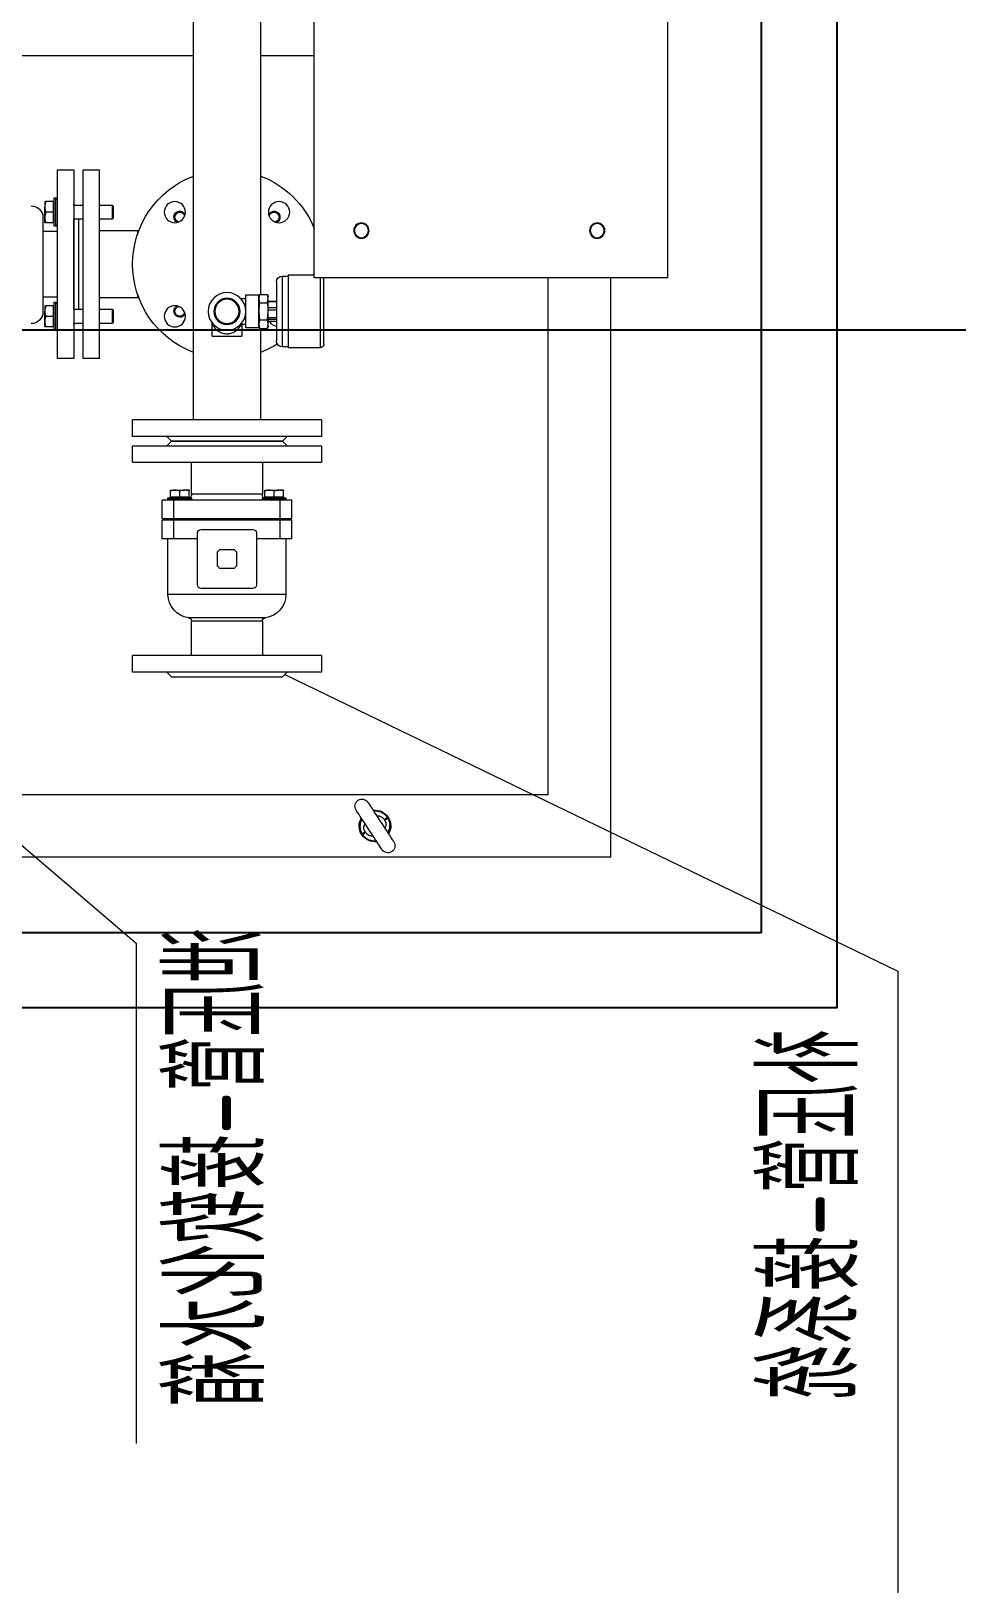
# Model space of a CAD drawing. Extents: x 179183 to 294833, y 947252 to 1004652.
# Drawn here: x 237466 to 238694, y 981894 to 983966 of the extents above; entities that cross this region are included whole.
import ezdxf

# ---------------------------------------------------------------- set-up
doc = ezdxf.new("R2010")
doc.units = 0
doc.header["$LTSCALE"] = 1000
doc.linetypes.add('DOTE', pattern=[2.42, 2, -0.2, 0.02, -0.2])
for name, color, linetype in [('a_shb', 2, 'Continuous'), ('a_shb_jc', 5, 'Continuous'), ('a_水', 6, 'Continuous'), ('DOTE', 1, 'DOTE')]:
    doc.layers.add(name, color=color, linetype=linetype)
doc.layers.add('a_shb_ls', color=32, linetype='Continuous', lineweight=13)
doc.styles.add('GB标准字体', font='gbenor.shx', dxfattribs={"width": 0.8, "bigfont": 'gbcbig.shx'})

# ---------------------------------------------------------------- blocks, each defined once
blk = doc.blocks.new('落地式膨胀箱')
at = {"layer": 'a_shb'}
for p, q in [((1700, 1750), (1700, -650)), ((1700, -650), (-2400, -650))]:
    blk.add_line(p, q, dxfattribs=at)
at = {"layer": 'a_shb', "linetype": 'Continuous', "lineweight": 15}
for p, q in [((1600, -450), (1600, 549)), ((536, 332.4), (536, 103.9)), ((1517.1, -367.1), (1517.1, 332.4)), ((729.7, 301), (736.8, 301)), ((729.7, 289.5), (729.7, 299.7)), ((750.8, 301), (736.8, 301)), ((743.8, 289.5), (743.8, 299.7)), ((757.9, 301), (750.8, 301)), ((876.2, 303.4), (751, 303.4)), ((757.9, 289.5), (757.9, 299.7)), ((769.1, 303.4), (769.1, 284.6)), ((856.8, 284.6), (856.8, 303.4)), ((868, 301), (875.1, 301)), ((868, 289.5), (868, 299.7)), ((889.1, 301), (875.1, 301)), ((882.1, 289.5), (882.1, 299.7)), ((896.2, 301), (889.1, 301)), ((896.2, 289.5), (896.2, 299.7)), ((687.8, 284.6), (687.8, 262.7)), ((687.8, 284.6), (938.1, 284.6)), ((725, 288.5), (725, 286.6)), ((736.6, 288.5), (725, 288.5)), ((725, 286.6), (727, 284.6)), ((736.6, 286.6), (725, 286.6)), ((729.7, 289.5), (729.7, 288.5)), ((736.8, 289.5), (729.7, 289.5)), ((762.6, 288.5), (736.6, 288.5)), ((762.6, 286.6), (736.6, 286.6)), ((743.8, 289.5), (736.8, 289.5)), ((750.8, 289.5), (743.8, 289.5)), ((757.9, 289.5), (750.8, 289.5)), ((757.9, 288.5), (757.9, 289.5)), ((760.6, 284.6), (762.6, 286.6)), ((762.6, 286.6), (762.6, 288.5)), ((863.3, 288.5), (863.3, 286.6)), ((874.9, 288.5), (863.3, 288.5)), ((863.3, 286.6), (865.3, 284.6)), ((874.9, 286.6), (863.3, 286.6)), ((868, 289.5), (868, 288.5)), ((875.1, 289.5), (868, 289.5)), ((900.9, 288.5), (874.9, 288.5)), ((900.9, 286.6), (874.9, 286.6)), ((882.1, 289.5), (875.1, 289.5)), ((889.1, 289.5), (882.1, 289.5)), ((896.2, 289.5), (889.1, 289.5)), ((896.2, 288.5), (896.2, 289.5)), ((898.9, 284.6), (900.9, 286.6)), ((900.9, 286.6), (900.9, 288.5)), ((938.1, 262.7), (938.1, 284.6)), ((687.8, 262.7), (938.1, 262.7)), ((687.8, 250.2), (687.8, 228.3)), ((938.1, 250.2), (687.8, 250.2)), ((733.1, 262.7), (733.1, 262.4)), ((733.1, 262.4), (734.4, 261.2)), ((734.4, 262.4), (733.1, 262.4)), ((734.4, 251.5), (733.1, 250.2)), ((734.4, 262.7), (734.4, 250.2)), ((753.2, 250.2), (753.2, 262.7)), ((872.7, 262.4), (753.2, 262.4)), ((753.2, 256.5), (872.7, 256.5)), ((872.7, 262.7), (872.7, 250.2)), ((891.5, 250.2), (891.5, 262.7)), ((891.5, 261.2), (892.7, 262.4)), ((892.7, 262.4), (891.5, 262.4)), ((892.7, 250.2), (891.5, 251.5)), ((892.7, 262.4), (892.7, 262.7)), ((938.1, 228.3), (938.1, 250.2)), ((938.1, 228.3), (687.8, 228.3)), ((734.4, 228.3), (734.4, 211.8)), ((753.2, 211.8), (753.2, 228.3)), ((768.3, 228.3), (768.3, 178.2)), ((857.5, 178.2), (857.5, 228.3)), ((872.7, 228.3), (872.7, 211.8)), ((891.5, 211.8), (891.5, 228.3)), ((734.4, 211.8), (735.9, 210.3)), ((734.4, 211.8), (753.2, 211.8)), ((735.9, 210.3), (751.7, 210.3)), ((751.7, 210.3), (753.2, 211.8)), ((872.7, 211.8), (874.2, 210.3)), ((872.7, 211.8), (891.5, 211.8)), ((874.2, 210.3), (890, 210.3)), ((890, 210.3), (891.5, 211.8)), ((768.3, 178.2), (768.3, 176.3)), ((768.3, 178.2), (773.9, 178.2)), ((852, 178.2), (857.5, 178.2)), ((857.5, 176.3), (857.5, 178.2)), ((1041.4, 184.5), (1019.5, 184.5)), ((1019.5, -65.9), (1019.5, 184.5)), ((1041.4, -65.9), (1041.4, 184.5)), ((1075.8, 184.5), (1053.9, 184.5)), ((1053.9, 184.5), (1053.9, 59.3)), ((1075.8, 184.5), (1075.8, 59.3)), ((1354.3, 184.5), (1332.4, 184.5)), ((1332.4, 59.3), (1332.4, 184.5)), ((1354.3, 59.3), (1354.3, 184.5)), ((1150.9, 145.4), (1125.9, 145.4)), ((1125.9, 129.7), (1125.9, 145.4)), ((1150.9, 129.7), (1150.9, 145.4)), ((1177.5, 145.4), (1152.5, 145.4)), ((1152.5, 129.7), (1152.5, 145.4)), ((1177.5, 129.7), (1177.5, 145.4)), ((1047.7, 132.9), (1041.4, 139.1)), ((1053.9, 139.1), (1047.7, 132.9)), ((1047.7, 132.9), (1047.7, -14.2)), ((1047.7, 59.3), (1047.7, 132.9)), ((1112.7, 134.4), (1112.7, 128.2)), ((1112.7, 128.2), (1112.7, 115.6)), ((1121.8, 134.4), (1113.9, 134.4)), ((1122.8, 134.4), (1121.8, 134.4)), ((1121.8, 134.4), (1121.8, 128.2)), ((1121.8, 128.2), (1121.8, 121.9)), ((1124.3, 137.6), (1122.8, 137.6)), ((1122.8, 137.6), (1122.8, 115.9)), ((1125.9, 136), (1124.3, 137.6)), ((1124.3, 137.6), (1124.3, 115.9)), ((1150.9, 129.7), (1125.9, 129.7)), ((1125.9, -11.1), (1125.9, 129.7)), ((1152.5, 129.7), (1150.9, 129.7)), ((1150.9, -11.1), (1150.9, 129.7)), ((1177.5, 129.7), (1152.5, 129.7)), ((1152.5, -11.1), (1152.5, 129.7)), ((1251.1, 137.6), (1177.5, 137.6)), ((1177.5, 98.4), (1177.5, 129.7)), ((1251.1, -18.9), (1251.1, 137.6)), ((1360.6, 132.9), (1354.3, 139.1)), ((1360.6, 132.9), (1360.6, 59.3)), ((1019.5, 103.9), (187.1, 103.9)), ((1118.1, 106.3), (1075.8, 106.3)), ((1112.7, 109.4), (1112.7, 115.6)), ((1121.8, 121.9), (1113.9, 121.9)), ((1121.8, 109.4), (1113.9, 109.4)), ((1118.1, 12.4), (1118.1, 106.3)), ((1121.8, 121.9), (1121.8, 115.6)), ((1121.8, 115.6), (1121.8, 109.4)), ((1121.8, 109.4), (1122.8, 109.4)), ((1122.8, 115.9), (1122.8, 106.3)), ((1122.8, 106.3), (1124.3, 106.3)), ((1124.3, 115.9), (1124.3, 106.3)), ((1124.3, 106.3), (1125.9, 107.8)), ((1150.9, 114.1), (1152.5, 114.1)), ((1282.1, 8.3), (1282.1, 110.3)), ((1332.4, 106.3), (1286.7, 106.3)), ((1286.7, 12.4), (1286.7, 106.3)), ((1165, 93.7), (1165, 24.9)), ((1238.5, 98.4), (1169.7, 98.4)), ((1243.2, 24.9), (1243.2, 93.7)), ((908.4, 78.9), (891.7, 78.9)), ((908.4, 78.9), (908.4, 39.8)), ((1191.6, 68.7), (1191.6, 49.9)), ((1213.5, 71.8), (1194.7, 71.8)), ((1216.6, 49.9), (1216.6, 68.7)), ((1047.7, -14.2), (1047.7, 59.3)), ((1053.9, 59.3), (1053.9, -65.9)), ((1075.8, 59.3), (1075.8, -65.9)), ((1194.7, 46.8), (1213.5, 46.8)), ((1332.4, -65.9), (1332.4, 59.3)), ((1354.3, -65.9), (1354.3, 59.3)), ((1360.6, 59.3), (1360.6, -14.2)), ((853.6, 34.3), (853.6, 17.1)), ((897.4, 34.3), (853.6, 34.3)), ((858.3, 41.1), (858.3, 34.3)), ((891.6, 39.8), (908.4, 39.8)), ((892.7, 34.3), (892.7, 39.8)), ((897.4, 17.1), (897.4, 34.3)), ((-19.5, 14.7), (812.9, 14.7)), ((536, 14.7), (536, -56.5)), ((812.9, 14.7), (852.9, 14.7)), ((856, 17.1), (852.9, 16.3)), ((852.9, 16.3), (858.6, 17.1)), ((852.9, 16.3), (852.9, 5.4)), ((852.9, 5.4), (856, 4.6)), ((858.6, 4.6), (852.9, 5.4)), ((897.4, 17.1), (853.6, 17.1)), ((858.6, 4.6), (856, 4.6)), ((858.6, 17.1), (864.2, 16.3)), ((864.2, 5.4), (858.6, 4.6)), ((875.5, 4.6), (858.6, 4.6)), ((862, 4.6), (862, -6.4)), ((862.9, -6.4), (862.9, 4.6)), ((864.2, 16.3), (864.2, 5.4)), ((870.8, -6.4), (870.8, 4.6)), ((873.8, -6.4), (873.8, 4.6)), ((875.5, 17.1), (886.8, 16.3)), ((886.8, 5.4), (875.5, 4.6)), ((892.5, 4.6), (875.5, 4.6)), ((884.2, -6.4), (884.2, 4.6)), ((886.4, -6.4), (886.4, 4.6)), ((886.8, 16.3), (892.5, 17.1)), ((886.8, 16.3), (886.8, 5.4)), ((892.5, 4.6), (886.8, 5.4)), ((889, -6.4), (889, 4.6)), ((889.1, -6.4), (889.1, 4.6)), ((892.5, 17.1), (898.1, 16.3)), ((898.1, 5.4), (892.5, 4.6)), ((895.1, 4.6), (892.5, 4.6)), ((898.1, 16.3), (895.1, 17.1)), ((895.1, 4.6), (898.1, 5.4)), ((898.1, 16.3), (898.1, 5.4)), ((898.1, 14.7), (1019.5, 14.7)), ((1075.8, 12.4), (1118.1, 12.4)), ((1112.7, 9.2), (1112.7, 3)), ((1112.7, 3), (1112.7, -9.5)), ((1121.8, 9.2), (1113.9, 9.2)), ((1122.8, 9.2), (1121.8, 9.2)), ((1121.8, 9.2), (1121.8, 3)), ((1121.8, 3), (1121.8, -3.3)), ((1124.3, 12.4), (1122.8, 12.4)), ((1122.8, 12.4), (1122.8, -9.2)), ((1125.9, 10.8), (1124.3, 12.4)), ((1124.3, 12.4), (1124.3, -9.2)), ((1152.5, 4.6), (1150.9, 4.6)), ((1169.7, 20.2), (1238.5, 20.2)), ((1177.5, -11.1), (1177.5, 20.2)), ((1286.7, 12.4), (1332.4, 12.4)), ((828.6, -14.2), (828.6, -22)), ((922.5, -14.2), (828.6, -14.2)), ((836.4, -6.4), (914.7, -6.4)), ((922.5, -22), (922.5, -14.2)), ((1041.4, -20.5), (1047.7, -14.2)), ((1047.7, -14.2), (1053.9, -20.5)), ((1112.7, -15.8), (1112.7, -9.5)), ((1121.8, -3.3), (1113.9, -3.3)), ((1121.8, -15.8), (1113.9, -15.8)), ((1121.8, -3.3), (1121.8, -9.5)), ((1121.8, -9.5), (1121.8, -15.8)), ((1121.8, -15.8), (1122.8, -15.8)), ((1122.8, -9.2), (1122.8, -18.9)), ((1122.8, -18.9), (1124.3, -18.9)), ((1124.3, -9.2), (1124.3, -18.9)), ((1124.3, -18.9), (1125.9, -17.4)), ((1150.9, -11.1), (1125.9, -11.1)), ((1125.9, -26.7), (1125.9, -11.1)), ((1150.9, -11.1), (1152.5, -11.1)), ((1150.9, -26.7), (1150.9, -11.1)), ((1177.5, -11.1), (1152.5, -11.1)), ((1152.5, -26.7), (1152.5, -11.1)), ((1177.5, -26.7), (1177.5, -11.1)), ((1177.5, -18.9), (1251.1, -18.9)), ((1354.3, -20.5), (1360.6, -14.2)), ((827, -22), (827, -56.5)), ((827, -22), (828.9, -22)), ((828.9, -22), (924, -22)), ((924, -64.3), (924, -22)), ((1150.9, -26.7), (1125.9, -26.7)), ((1177.5, -26.7), (1152.5, -26.7)), ((830.9, -56.5), (-107.9, -56.5)), ((830.9, -525.9), (830.9, -56.5)), ((830.9, -64.3), (924, -64.3)), ((830.9, -68.9), (831.7, -69)), ((919.3, -69), (831.7, -69)), ((1019.5, -65.9), (1041.4, -65.9)), ((1053.9, -65.9), (1075.8, -65.9)), ((1332.4, -65.9), (1354.3, -65.9)), ((1537.7, -112.2), (1537.5, -112.1)), ((1538.4, -112.7), (1537.7, -112.2)), ((1539.6, -113.5), (1538.4, -112.7)), ((1541.3, -114.6), (1539.6, -113.5)), ((1543.3, -115.9), (1541.3, -114.6)), ((1545.8, -117.5), (1543.3, -115.9)), ((1548.6, -119.3), (1545.8, -117.5)), ((1551.6, -121.3), (1548.6, -119.3)), ((1554.9, -123.5), (1551.6, -121.3)), ((1558.3, -125.7), (1554.9, -123.5)), ((1527.2, -127.8), (1527.4, -128)), ((1527.4, -128), (1528.2, -128.4)), ((1528.2, -128.4), (1529.4, -129.2)), ((1529.4, -129.2), (1531, -130.3)), ((1531, -130.3), (1533.1, -131.6)), ((1533.1, -131.6), (1535.5, -133.2)), ((1535.5, -133.2), (1538.3, -135)), ((1538.3, -135), (1541.3, -137)), ((1541.3, -137), (1544.6, -139.2)), ((1544.6, -139.2), (1548.1, -141.4)), ((1548.1, -141.4), (1551.6, -143.7)), ((1551.6, -143.7), (1555.2, -146.1)), ((1561.9, -128), (1558.3, -125.7)), ((1565.5, -130.4), (1561.9, -128)), ((1569, -132.7), (1565.5, -130.4)), ((1572.4, -134.9), (1569, -132.7)), ((1575.7, -137.1), (1572.4, -134.9)), ((1578.8, -139.1), (1575.7, -137.1)), ((1581.6, -140.9), (1578.8, -139.1)), ((1584, -142.5), (1581.6, -140.9)), ((1586.1, -143.8), (1584, -142.5)), ((1587.7, -144.9), (1586.1, -143.8)), ((1588.9, -145.7), (1587.7, -144.9)), ((1555.2, -146.1), (1558.7, -148.4)), ((1558.7, -148.4), (1562.2, -150.6)), ((1562.2, -150.6), (1565.5, -152.8)), ((1565.5, -152.8), (1568.5, -154.8)), ((1568.5, -154.8), (1571.3, -156.6)), ((1571.3, -156.6), (1573.7, -158.2)), ((1573.7, -158.2), (1575.8, -159.5)), ((1575.8, -159.5), (1577.4, -160.6)), ((1577.4, -160.6), (1578.6, -161.4)), ((1578.6, -161.4), (1579.4, -161.9)), ((1579.4, -161.9), (1579.6, -162)), ((1589.6, -146.2), (1588.9, -145.7)), ((1589.9, -146.3), (1589.6, -146.2)), ((1517.1, -367.1), (830.9, -367.1)), ((1600, -450), (830.9, -450)), ((830.9, -525.9), (-107.9, -525.9))]:
    blk.add_line(p, q, dxfattribs=at)
for centre, radius in [((743.8, 128.5), 14.1), ((882.1, 128.5), 14.1), ((875.5, 59.3), 25), ((875.5, 59.3), 17.5), ((875.5, 59.3), 16), ((743.8, -9.8), 14.1), ((768.3, -119.1), 10.2), ((768.3, -119.1), 9.39), ((768.3, -432), 10.2), ((768.3, -432), 9.39)]:
    blk.add_circle(centre, radius, dxfattribs=at)
for centre, radius, start, end in [((751, 319.1), 15.6, 180, 270), ((876.2, 319.1), 15.6, 270, 0), ((812.9, 59.3), 125.2, 90, 159.1299), ((812.9, 59.3), 125.2, 20.8701, 90), ((750.4, 121.9), 7.82, 24.4532, 245.5468), ((750.4, 121.9), 6.53, 9.965, 260.035), ((875.5, 121.9), 7.82, 0, 155.5468), ((875.5, 121.9), 6.53, 0, 170.035), ((1251.1, 106.3), 31.3, 7.4947, 90), ((875.5, 121.9), 6.53, 279.965, 0), ((875.5, 121.9), 7.82, 294.4532, 0), ((1118.1, 114.1), 7.82, 270, 306.8699), ((1286.7, 111), 4.69, 187.4947, 270), ((1169.7, 93.7), 4.69, 90, 180), ((1238.5, 93.7), 4.69, 0, 90), ((893.1, 82.9), 4.37, 233.5535, 272.6126), ((1204.1, 59.3), 15.6, 126.8699, 143.1301), ((1204.1, 59.3), 15.6, 36.8699, 53.1301), ((1204.1, 59.3), 15.6, 216.8699, 233.1301), ((1204.1, 59.3), 15.6, 306.8699, 323.1301), ((893.1, 35.7), 4.37, 87.3848, 126.4491), ((1169.7, 24.9), 4.69, 180, 270), ((1238.5, 24.9), 4.69, 270, 0), ((812.9, 59.3), 125.2, 200.8701, 247.6684), ((750.4, -3.3), 7.82, 114.4532, 335.5468), ((750.4, -3.3), 6.53, 99.965, 350.035), ((882.1, -9.8), 14.1, 14.1108, 60.2769), ((812.9, 59.3), 125.2, 327.7038, 339.1299), ((1118.1, 4.6), 7.82, 53.1301, 90), ((1251.1, 12.4), 31.3, 270, 352.5053), ((1286.7, 7.7), 4.69, 90, 172.5053), ((836.4, -14.2), 7.82, 90, 180), ((914.7, -14.2), 7.82, 0, 90), ((919.3, -64.3), 4.69, 270, 0), ((1532.3, -119.9), 9.39, 56.8424, 236.8424), ((1558.5, -137.1), 21, 56.8424, 120.2661), ((1415.1, -32.3), 177.1, 328.6942, 330.3629), ((1712.1, -226.4), 177.2, 143.3222, 144.9901), ((1558.5, -137.1), 21, 353.4187, 56.8424), ((1558.5, -137.1), 21, 173.4187, 300.2661), ((1405.3, -48), 176.7, 323.3219, 324.9945), ((1702.5, -242.1), 177.7, 148.6973, 150.3604), ((1584.7, -154.2), 9.39, 236.8424, 56.8424)]:
    blk.add_arc(centre, radius, start, end, dxfattribs=at)
for points, knots in [([(729.7, 299.7), (730.9, 300.1), (733.2, 300.8), (735.5, 300.9), (736.8, 301)], [0, 0, 0, 0, 0.495467, 1, 1, 1, 1]), ([(729.7, 301), (729.7, 301), (729.7, 300.9), (729.7, 300.3), (729.7, 299.7)], [0, 0, 0, 0, 0.220354, 1, 1, 1, 1]), ([(736.8, 301), (736.9, 301), (738.2, 301), (740.6, 300.7), (742.7, 300.1), (743.8, 299.7)], [0, 0, 0, 0, 0.070094, 0.530778, 1, 1, 1, 1]), ([(743.8, 299.7), (744.9, 300.1), (747.2, 300.8), (749.6, 300.9), (750.8, 301)], [0, 0, 0, 0, 0.495462, 1, 1, 1, 1]), ([(750.8, 301), (751, 301), (752.3, 301), (754.6, 300.7), (756.8, 300.1), (757.9, 299.7)], [0, 0, 0, 0, 0.070095, 0.530784, 1, 1, 1, 1]), ([(757.9, 299.7), (757.9, 300.3), (757.9, 300.9), (757.9, 301), (757.9, 301)], [0, 0, 0, 0, 0.779646, 1, 1, 1, 1]), ([(868, 299.7), (869.2, 300.1), (871.5, 300.8), (873.9, 300.9), (875.1, 301)], [0, 0, 0, 0, 0.495463, 1, 1, 1, 1]), ([(868, 301), (868, 301), (868, 300.9), (868, 300.3), (868, 299.7)], [0, 0, 0, 0, 0.220354, 1, 1, 1, 1]), ([(875.1, 301), (875.2, 301), (876.5, 301), (878.9, 300.7), (881, 300.1), (882.1, 299.7)], [0, 0, 0, 0, 0.070093, 0.530782, 1, 1, 1, 1]), ([(882.1, 299.7), (883.2, 300.1), (885.5, 300.8), (887.9, 300.9), (889.1, 301)], [0, 0, 0, 0, 0.495457, 1, 1, 1, 1]), ([(889.1, 301), (889.3, 301), (890.6, 301), (893, 300.7), (895.1, 300.1), (896.2, 299.7)], [0, 0, 0, 0, 0.070094, 0.530788, 1, 1, 1, 1]), ([(896.2, 299.7), (896.2, 300.3), (896.2, 300.9), (896.2, 301), (896.2, 301)], [0, 0, 0, 0, 0.779646, 1, 1, 1, 1]), ([(1112.7, 128.2), (1112.7, 128.3), (1112.8, 129.4), (1113, 131.6), (1113.6, 133.5), (1113.9, 134.4)], [0, 0, 0, 0, 0.070092, 0.530791, 1, 1, 1, 1]), ([(1113.9, 134.4), (1113.4, 134.4), (1112.8, 134.4), (1112.8, 134.4), (1112.7, 134.4)], [0, 0, 0, 0, 0.785628, 1, 1, 1, 1]), ([(1113.9, 121.9), (1113.6, 122.9), (1112.9, 125), (1112.8, 127.1), (1112.7, 128.2)], [0, 0, 0, 0, 0.495459, 1, 1, 1, 1]), ([(1112.7, 115.6), (1112.7, 115.8), (1112.8, 116.9), (1113, 119), (1113.6, 120.9), (1113.9, 121.9)], [0, 0, 0, 0, 0.07008, 0.530782, 1, 1, 1, 1]), ([(1113.9, 109.4), (1113.6, 110.4), (1112.9, 112.5), (1112.8, 114.6), (1112.7, 115.6)], [0, 0, 0, 0, 0.495453, 1, 1, 1, 1]), ([(1112.7, 109.4), (1112.8, 109.4), (1112.8, 109.4), (1113.4, 109.4), (1113.9, 109.4)], [0, 0, 0, 0, 0.214372, 1, 1, 1, 1]), ([(891.7, 78.8), (891.7, 78.8), (891.7, 78.8), (891.5, 78.9), (891.1, 79), (890.6, 79.3), (890.5, 79.4)], [0, 0, 0, 0, 0.0063172, 0.3099123, 0.6924894, 1, 1, 1, 1]), ([(893.3, 78.6), (893, 78.7), (892.5, 78.9), (891.4, 78.9), (890.8, 78.9)], [0, 0, 0, 0, 0.4118794, 1, 1, 1, 1]), ([(893.3, 78.6), (893.4, 78.5), (893.9, 78.2), (895, 77.4), (897.3, 75.7), (900.4, 72.8), (903.1, 68.7), (904.5, 65), (905.3, 61.5), (905.3, 58.5), (904.9, 55.7), (904.5, 53.6), (903.4, 50.8), (901.7, 47.8), (899.6, 45.1), (897.3, 42.9), (895, 41.1), (893.8, 40.4), (893.3, 40.1)], [0, 0, 0, 0, 0.02458, 0.075253, 0.127241, 0.248558, 0.352201, 0.402366, 0.454367, 0.536322, 0.54994, 0.595765, 0.643109, 0.711561, 0.782674, 0.850726, 0.920406, 1, 1, 1, 1]), ([(890.5, 39.2), (890.5, 39.2), (890.8, 39.5), (891.3, 39.7), (891.6, 39.8), (891.6, 39.8), (891.6, 39.8)], [0, 0, 0, 0, 0.082876, 0.481271, 0.798129, 1, 1, 1, 1]), ([(891.6, 39.8), (891.7, 39.8), (892.4, 39.8), (892.9, 39.9), (893.2, 40), (893.3, 40.1)], [0, 0, 0, 0, 0.173353, 0.859374, 1, 1, 1, 1]), ([(864.2, 16.3), (865.2, 16.4), (868.9, 16.9), (872.7, 17), (875.5, 17.1)], [0, 0, 0, 0, 0.2456636, 1, 1, 1, 1]), ([(875.5, 4.6), (872.7, 4.6), (868.9, 4.8), (865.2, 5.2), (864.2, 5.4)], [0, 0, 0, 0, 0.754337, 1, 1, 1, 1]), ([(1112.7, 3), (1112.7, 3.1), (1112.8, 4.3), (1113, 6.4), (1113.6, 8.3), (1113.9, 9.2)], [0, 0, 0, 0, 0.070092, 0.530788, 1, 1, 1, 1]), ([(1113.9, 9.2), (1113.4, 9.2), (1112.8, 9.2), (1112.8, 9.2), (1112.7, 9.2)], [0, 0, 0, 0, 0.785628, 1, 1, 1, 1]), ([(1113.9, -3.3), (1113.6, -2.3), (1112.9, -0.2), (1112.8, 1.9), (1112.7, 3)], [0, 0, 0, 0, 0.495459, 1, 1, 1, 1]), ([(1112.7, -9.5), (1112.7, -9.4), (1112.8, -8.3), (1113, -6.1), (1113.6, -4.2), (1113.9, -3.3)], [0, 0, 0, 0, 0.070075, 0.530785, 1, 1, 1, 1]), ([(1113.9, -15.8), (1113.6, -14.8), (1112.9, -12.7), (1112.8, -10.6), (1112.7, -9.5)], [0, 0, 0, 0, 0.495453, 1, 1, 1, 1]), ([(1112.7, -15.8), (1112.8, -15.8), (1112.8, -15.8), (1113.4, -15.8), (1113.9, -15.8)], [0, 0, 0, 0, 0.214372, 1, 1, 1, 1]), ([(1549.4, -119.9), (1550.7, -119.2), (1552.9, -118), (1556.5, -117.3), (1560.6, -117), (1565, -117.8), (1567.9, -119.3), (1569.1, -119.9)], [0, 0, 0, 0, 0.218083, 0.374096, 0.530049, 0.81201, 1, 1, 1, 1]), ([(1566.4, -124.3), (1565.8, -124), (1564.2, -123.1), (1561.7, -122.3), (1559.7, -122.3), (1557.9, -122.7), (1556.7, -123.3), (1555.9, -123.8), (1555.7, -124)], [0, 0, 0, 0, 0.175828, 0.423722, 0.618624, 0.675424, 0.904593, 1, 1, 1, 1]), ([(1567, -124.7), (1566.9, -124.6), (1566.7, -124.5), (1566.5, -124.4), (1566.4, -124.3)], [0, 0, 0, 0, 0.506151, 1, 1, 1, 1]), ([(1569.1, -119.9), (1569.2, -120), (1569.5, -120.2), (1569.9, -120.4), (1570, -120.5)], [0, 0, 0, 0, 0.493984, 1, 1, 1, 1]), ([(1570, -120.5), (1571.1, -121.4), (1573.6, -123.4), (1576.4, -127.6), (1577.9, -132.3), (1578.3, -136), (1578, -137.9), (1578, -138.5)], [0, 0, 0, 0, 0.193595, 0.457647, 0.710886, 0.907331, 1, 1, 1, 1]), ([(1547.1, -153.6), (1546, -152.7), (1543.5, -150.8), (1540.7, -146.5), (1539.2, -141.8), (1538.8, -138.1), (1539, -136.2), (1539.1, -135.6)], [0, 0, 0, 0, 0.193601, 0.457647, 0.710888, 0.907333, 1, 1, 1, 1]), ([(1545.4, -139.7), (1545.3, -139.9), (1545.2, -140.8), (1545.1, -142.1), (1545.5, -143.9), (1546.3, -145.9), (1548, -147.9), (1549.5, -148.9), (1550.1, -149.4)], [0, 0, 0, 0, 0.080977, 0.300965, 0.380878, 0.586587, 0.819007, 1, 1, 1, 1]), ([(1571.7, -134.4), (1571.7, -134.2), (1571.9, -133.4), (1571.9, -132), (1571.6, -130.2), (1570.7, -128.2), (1569, -126.2), (1567.6, -125.2), (1567, -124.7)], [0, 0, 0, 0, 0.080974, 0.300944, 0.380876, 0.586576, 0.819008, 1, 1, 1, 1]), ([(1548, -154.2), (1547.8, -154.1), (1547.5, -153.9), (1547.2, -153.7), (1547.1, -153.6)], [0, 0, 0, 0, 0.499978, 1, 1, 1, 1]), ([(1567.6, -154.2), (1566.4, -154.9), (1564.1, -156.1), (1560.5, -156.9), (1556.5, -157.1), (1552.1, -156.4), (1549.2, -154.8), (1548, -154.2)], [0, 0, 0, 0, 0.218083, 0.374097, 0.53005, 0.812011, 1, 1, 1, 1]), ([(1550.1, -149.4), (1550.2, -149.5), (1550.3, -149.6), (1550.5, -149.7), (1550.6, -149.8)], [0, 0, 0, 0, 0.500072, 1, 1, 1, 1]), ([(1550.6, -149.8), (1551.3, -150.1), (1552.8, -151), (1555.4, -151.8), (1557.4, -151.8), (1559.2, -151.4), (1560.4, -150.8), (1561.2, -150.3), (1561.4, -150.1)], [0, 0, 0, 0, 0.175828, 0.423723, 0.618625, 0.675425, 0.904593, 1, 1, 1, 1])]:
    blk.add_open_spline(points, degree=3, knots=knots, dxfattribs=at)
at = {"layer": 'a_shb_jc'}
blk.add_lwpolyline([(-2500, -750), (1800, -750), (1800, 1850), (-2500, 1850)], close=True, dxfattribs=at)
at = {"layer": 'a_shb_ls'}
for p, q in [((1376.3, 574.8), (1714, 179.9)), ((1714, 179.9), (2378.1, 179.9)), ((1357.5, -17.4), (1751, -831.1)), ((1751, -831.1), (2576.2, -831.1))]:
    blk.add_line(p, q, dxfattribs=at)
at = {"layer": 'a_shb_ls', "style": 'GB标准字体', "width": 0.8}
for s, p in [('泄压管-接软化水箱', (1694, 10.4)), ('补压管-接系统', (1828.7, -777.7))]:
    blk.add_text(s, height=125.18, dxfattribs=at).set_placement(p)
blk = doc.blocks.new('A$C7DD005BC')
at = {"layer": 'DOTE'}
blk.add_line((11.2, 8799), (13686.8, 8799), dxfattribs=at)

msp = doc.modelspace()

# ---------------------------------------------------------------- block references
at = {"layer": 'a_shb', "xscale": -1, "rotation": 90}
msp.add_blockref('落地式膨胀箱', (237784.8, 984470.1), dxfattribs=at)
at = {"layer": 'a_水'}
msp.add_blockref('A$C7DD005BC', (232447.3, 974771.1), dxfattribs=at)

doc.saveas('drawing.dxf')
